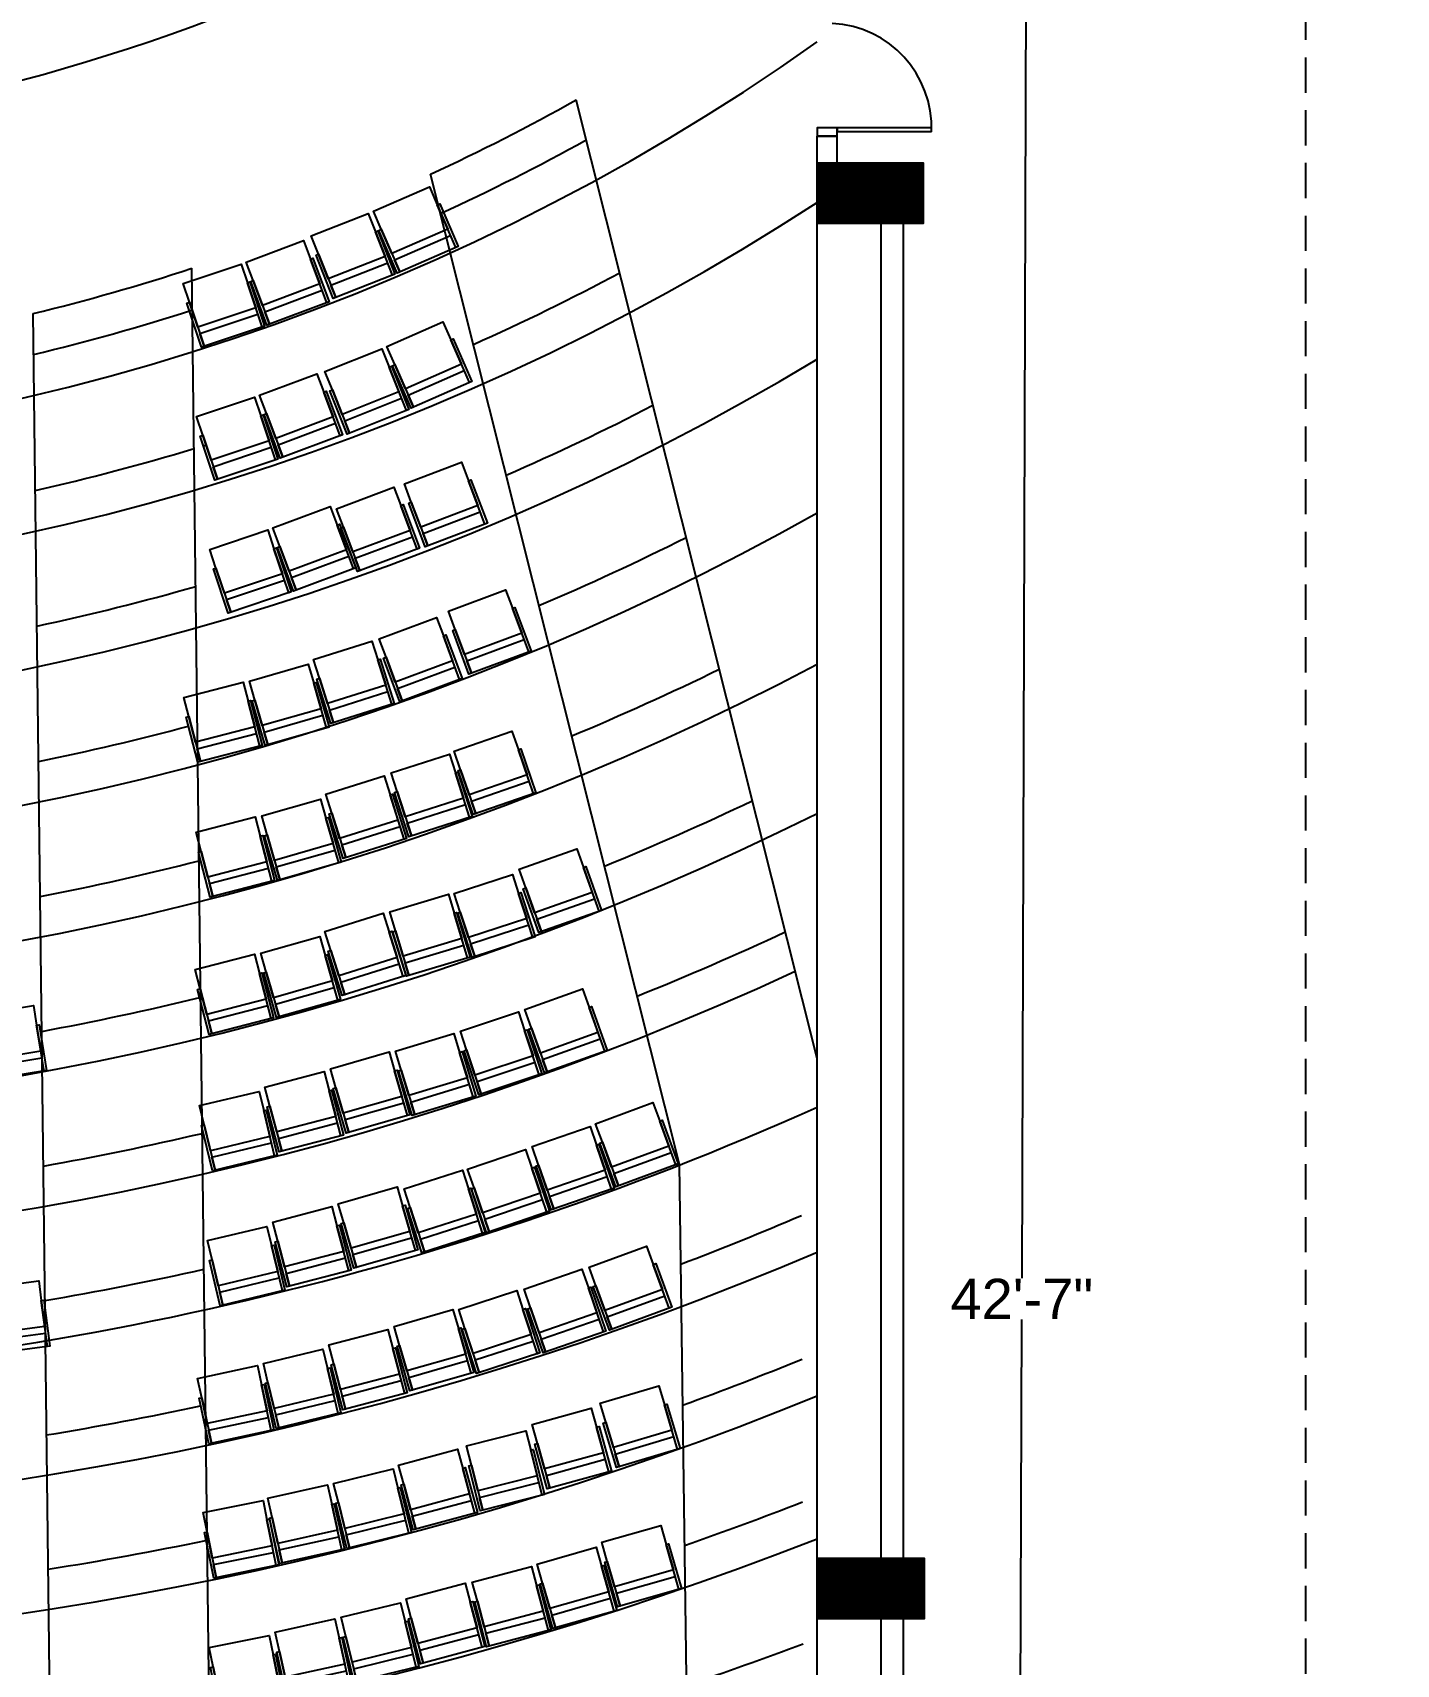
# Model space of a CAD drawing. Header units: inches. Extents: x -913 to 64634, y -1481 to 18188.
# Drawn here: x -211 to 35.4, y 3723.5 to 4018.4 of the extents above; entities that cross this region are included whole.
import ezdxf

# ---------------------------------------------------------------- set-up
doc = ezdxf.new("R2010")
doc.units = ezdxf.units.IN
doc.header["$MEASUREMENT"] = 0
doc.header["$PDMODE"] = 2
doc.linetypes.add('HIDDEN', pattern=[9.525, 6.35, -3.175])
for name, color, linetype in [('01', 1, 'Continuous'), ('Column', 6, 'Continuous'), ('DB wire', 240, 'Continuous'), ('Door', 130, 'Continuous'), ('Sofa Washroom', 8, 'Continuous'), ('Wall', 150, 'Continuous'), ('Walls', 150, 'Continuous'), ('Washroom wall', 244, 'Continuous')]:
    doc.layers.add(name, color=color, linetype=linetype)
doc.styles.get("Standard").update_dxf_attribs({"font": 'arial.ttf'})
doc.dimstyles.get("Standard").update_dxf_attribs({"dimtxt": 7.25, "dimasz": 0.18, "dimexe": 0.18, "dimexo": 0.0625, "dimgap": 0.09, "dimtad": 0, "dimtih": 1, "dimtoh": 1, "dimdec": 0, "dimzin": 0, "dimdsep": 46, "dimlunit": 4, "dimtxsty": 'Standard', "dimcen": 0.09, "dimadec": 0, "dimazin": 0, "dimtfac": 1, "dimtdec": 0, "dimtofl": 0, "dimtmove": 0, "dimatfit": 3, "dimfxl": 1, "dimtolj": 1, "dimtzin": 0, "dimarcsym": 0})

# ---------------------------------------------------------------- blocks, each defined once
blk = doc.blocks.new('*D105')
at = {"layer": '01', "color": 0, "lineweight": -2, "ltscale": 3, "transparency": 16777216}
for p, q in [((-454.06, 4372.49), (-458.68, 4372.49)), ((-458.5, 4372.31), (-458.5, 4324.08)), ((-458.5, 4268.27), (-458.5, 4316.5)), ((-454.06, 4268.09), (-458.68, 4268.09))]:
    blk.add_line(p, q, dxfattribs=at)
at = {"layer": '01', "color": 0, "ltscale": 3, "transparency": 16777216}
for points in [[(-458.53, 4372.31), (-458.47, 4372.31), (-458.5, 4372.49)], [(-458.53, 4268.27), (-458.47, 4268.27), (-458.5, 4268.09)]]:
    blk.add_solid(points, dxfattribs=at)
at = {"layer": 'DB wire', "color": 0, "linetype": 'HIDDEN', "lineweight": -2, "transparency": 16777216}
for p, q in [((-50.05, 4376), (19.18, 4376)), ((19, 4375.82), (19, 3693.78)), ((19, 3004.28), (19, 3686.32)), ((-50.05, 3004.1), (19.18, 3004.1))]:
    blk.add_line(p, q, dxfattribs=at)
at = {"layer": 'DB wire', "color": 0, "linetype": 'HIDDEN', "transparency": 16777216}
for points in [[(18.97, 4375.82), (19.03, 4375.82), (19, 4376)], [(18.97, 3004.28), (19.03, 3004.28), (19, 3004.1)]]:
    blk.add_solid(points, dxfattribs=at)
at = {"layer": 'Defpoints', "color": 0, "linetype": 'HIDDEN', "transparency": 16777216}
for p in [(-50.11, 4376), (-50.11, 3004.1), (19, 3004.1)]:
    blk.add_point(p, dxfattribs=at)
at = {"layer": 'Defpoints', "color": 0, "ltscale": 3, "transparency": 16777216}
for p in [(-458.5, 4372.49), (-454, 4372.49), (-454, 4268.09)]:
    blk.add_point(p, dxfattribs=at)
at = {"layer": '01', "color": 0, "ltscale": 3, "transparency": 16777216, "insert": (-458.5, 4320.29), "char_height": 7.25, "attachment_point": 5}
blk.add_mtext('\\A1;8\'-8"', dxfattribs=at)
at = {"layer": 'DB wire', "color": 0, "linetype": 'HIDDEN', "transparency": 16777216, "insert": (19, 3690.05), "char_height": 7.25, "attachment_point": 5}
blk.add_mtext('\\A1;114\'-4"', dxfattribs=at)
blk = doc.blocks.new('*D106')
at = {"layer": '01', "color": 0, "lineweight": -2, "ltscale": 3, "transparency": 16777216}
for p, q in [((-538.84, 4360.56), (-538.84, 4360.68)), ((-538.66, 4360.5), (-503.74, 4360.5)), ((-449.43, 4360.5), (-484.34, 4360.5)), ((-449.25, 4360.56), (-449.25, 4360.68))]:
    blk.add_line(p, q, dxfattribs=at)
at = {"layer": '01', "color": 0, "ltscale": 3, "transparency": 16777216}
for points in [[(-538.66, 4360.53), (-538.66, 4360.47), (-538.84, 4360.5)], [(-449.43, 4360.53), (-449.43, 4360.47), (-449.25, 4360.5)]]:
    blk.add_solid(points, dxfattribs=at)
at = {"layer": 'DB wire', "color": 0, "linetype": 'HIDDEN', "lineweight": -2, "transparency": 16777216}
for p, q in [((-557.06, 3004.1), (-557.07, 2966.88)), ((-50.11, 3004.04), (-50.11, 2966.82)), ((-556.89, 2967.06), (-316.28, 2967.03)), ((-50.29, 2967), (-290.9, 2967.03))]:
    blk.add_line(p, q, dxfattribs=at)
at = {"layer": 'DB wire', "color": 0, "linetype": 'HIDDEN', "transparency": 16777216}
for points in [[(-556.89, 2967.09), (-556.89, 2967.03), (-557.07, 2967.06)], [(-50.29, 2967.03), (-50.29, 2966.97), (-50.11, 2967)]]:
    blk.add_solid(points, dxfattribs=at)
at = {"layer": 'Defpoints', "color": 0, "ltscale": 3, "transparency": 16777216}
for p in [(-538.84, 4360.5), (-538.84, 4360.5), (-449.25, 4360.5)]:
    blk.add_point(p, dxfattribs=at)
at = {"layer": 'Defpoints', "color": 0, "linetype": 'HIDDEN', "transparency": 16777216}
for p in [(-557.06, 3004.16), (-50.11, 3004.1), (-50.11, 2967)]:
    blk.add_point(p, dxfattribs=at)
at = {"layer": '01', "color": 0, "ltscale": 3, "transparency": 16777216, "insert": (-494.04, 4360.5), "char_height": 7.25, "attachment_point": 5}
blk.add_mtext('\\A1;7\'-6"', dxfattribs=at)
at = {"layer": 'DB wire', "color": 0, "linetype": 'HIDDEN', "transparency": 16777216, "insert": (-303.59, 2967.03), "char_height": 7.25, "attachment_point": 5}
blk.add_mtext('\\A1;42\'-3"', dxfattribs=at)
blk = doc.blocks.new('*D117')
at = {"layer": '01', "color": 0, "lineweight": -2, "ltscale": 3, "transparency": 16777216}
for p, q in [((-69.19, 4045.36), (-31.31, 4045.24)), ((-31.49, 4045.06), (-32.25, 3793.26)), ((-33.03, 3534), (-32.27, 3785.8)), ((-70.73, 3533.93), (-32.85, 3533.82))]:
    blk.add_line(p, q, dxfattribs=at)
at = {"layer": '01', "color": 0, "ltscale": 3, "transparency": 16777216}
for points in [[(-31.52, 4045.06), (-31.46, 4045.06), (-31.49, 4045.24)], [(-33.06, 3534), (-33, 3534), (-33.03, 3533.82)]]:
    blk.add_solid(points, dxfattribs=at)
at = {"layer": 'Defpoints', "color": 0, "ltscale": 3, "transparency": 16777216}
for p in [(-69.26, 4045.36), (-31.49, 4045.24), (-70.79, 3533.94)]:
    blk.add_point(p, dxfattribs=at)
at = {"layer": '01', "color": 0, "ltscale": 3, "transparency": 16777216, "insert": (-32.26, 3789.53), "char_height": 7.25, "attachment_point": 5}
blk.add_mtext('\\A1;42\'-7"', dxfattribs=at)

msp = doc.modelspace()

# ---------------------------------------------------------------- hatches: boundary and pattern name
at = {"layer": 'Column'}
h = msp.add_hatch(dxfattribs=at)
h.set_pattern_fill('ANSI31', color=256)
h.set_pattern_definition([(45, (-1878.85894, 5.11301), (-0.0883883476, 0.0883883476), [])])
h.paths.add_polyline_path([(-538.85, 4365.01), (-538.85, 4376), (-558, 4376), (-558, 4365.01)])
h.paths.add_polyline_path([(-538.85, 4260.55), (-538.85, 4271.54), (-558, 4271.54), (-558, 4260.55)])
h.paths.add_polyline_path([(-69.26, 4376), (-69.26, 4372.49), (-69.26, 4372.49), (-69.26, 4365.01), (-50.11, 4365.01), (-50.11, 4376)])
h.paths.add_polyline_path([(-69.13, 4271.9), (-69.13, 4260.92), (-49.98, 4260.92), (-49.98, 4271.9)])
h.paths.add_polyline_path([(-69.24, 3994.87), (-69.24, 3983.88), (-50.08, 3983.88), (-50.08, 3994.87)])
h.paths.add_polyline_path([(-69.26, 4056.34), (-69.26, 4045.36), (-50.1, 4045.36), (-50.1, 4056.34)])
h.paths.add_polyline_path([(-49.93, 3742.69), (-69.09, 3742.69), (-69.09, 3731.71), (-49.93, 3731.71)])
h.paths.add_polyline_path([(-50.12, 3541.34), (-69.26, 3541.34), (-69.26, 3533.94), (-69.27, 3530.35), (-50.12, 3530.35)])
h.paths.add_polyline_path([(-131.13, 3541.17), (-150.28, 3541.17), (-150.28, 3530.18), (-131.13, 3530.18)])
h.paths.add_polyline_path([(-229.69, 3541.17), (-248.85, 3541.17), (-248.85, 3530.18), (-229.69, 3530.18)])
h.paths.add_polyline_path([(-359.28, 3541.17), (-378.44, 3541.17), (-378.44, 3530.18), (-359.28, 3530.18)])
h.paths.add_polyline_path([(-457.67, 3530.34), (-457.67, 3533.94), (-457.63, 3541.32), (-476.78, 3541.32), (-476.78, 3530.34)])
h.paths.add_polyline_path([(-538.85, 3530.18), (-538.85, 3541.17), (-558, 3541.17), (-558, 3530.18)])
h.paths.add_polyline_path([(-557.93, 3731.71), (-538.84, 3731.71), (-538.84, 3742.69), (-557.93, 3742.69)])
h.paths.add_polyline_path([(-557.98, 3983.88), (-538.84, 3983.88), (-538.84, 3994.87), (-548.4, 3994.87), (-557.98, 3994.85)])
h.paths.add_polyline_path([(-538.84, 4045.36), (-538.84, 4056.34), (-558, 4056.34), (-558, 4045.36)])

# ---------------------------------------------------------------- linework, layer by layer
at = {"layer": '01', "ltscale": 3}
for points in [[(-134.11, 3979.72), (-145.12, 3974.93), (-148.47, 3982.63), (-148.03, 3982.83), (-149.45, 3986.11), (-139.32, 3990.52), (-137.89, 3987.24), (-137.46, 3987.43), (-134.11, 3979.72), (-134.54, 3979.53), (-137.89, 3987.24), (-135.98, 3982.85), (-146.11, 3978.44), (-148.03, 3982.83), (-144.67, 3975.12), (-145.63, 3977.32), (-135.5, 3981.73)], [(-145.54, 3974.73), (-156.72, 3970.32), (-159.8, 3978.15), (-159.35, 3978.32), (-160.66, 3981.65), (-150.38, 3985.7), (-149.06, 3982.38), (-148.63, 3982.55), (-145.54, 3974.73), (-145.98, 3974.56), (-149.06, 3982.38), (-147.31, 3977.92), (-157.59, 3973.87), (-159.35, 3978.32), (-156.26, 3970.5), (-157.14, 3972.74), (-146.86, 3976.79)], [(-157.42, 3969.73), (-168.67, 3965.52), (-171.61, 3973.4), (-171.16, 3973.57), (-172.41, 3976.91), (-162.06, 3980.78), (-160.81, 3977.44), (-160.36, 3977.6), (-157.42, 3969.73), (-157.86, 3969.56), (-160.81, 3977.44), (-159.13, 3972.95), (-169.48, 3969.08), (-171.16, 3973.57), (-168.21, 3965.69), (-169.05, 3967.94), (-158.7, 3971.81)], [(-169.1, 3965.35), (-180.49, 3961.54), (-183.16, 3969.51), (-182.7, 3969.66), (-183.83, 3973.05), (-173.35, 3976.56), (-172.22, 3973.17), (-171.77, 3973.32), (-169.1, 3965.35), (-169.55, 3965.2), (-172.22, 3973.17), (-170.7, 3968.63), (-181.18, 3965.12), (-182.7, 3969.66), (-180.03, 3961.69), (-180.79, 3963.97), (-170.31, 3967.47)], [(-131.63, 3955.33), (-142.62, 3950.48), (-146.01, 3958.17), (-145.56, 3958.37), (-147.01, 3961.64), (-136.9, 3966.1), (-135.45, 3962.83), (-135.02, 3963.02), (-131.63, 3955.33), (-132.06, 3955.14), (-135.45, 3962.83), (-133.52, 3958.45), (-143.63, 3953.99), (-145.56, 3958.37), (-142.17, 3950.68), (-143.14, 3952.87), (-133.03, 3957.34)], [(-143.04, 3950.28), (-154.19, 3945.82), (-157.31, 3953.63), (-156.86, 3953.81), (-158.19, 3957.13), (-147.93, 3961.23), (-146.6, 3957.91), (-146.16, 3958.09), (-143.04, 3950.28), (-143.48, 3950.11), (-146.6, 3957.91), (-144.82, 3953.47), (-155.08, 3949.36), (-156.86, 3953.81), (-153.74, 3946), (-154.63, 3948.23), (-144.37, 3952.34)], [(-155.01, 3945.69), (-166.26, 3941.48), (-169.21, 3949.36), (-168.75, 3949.53), (-170, 3952.87), (-159.65, 3956.74), (-158.4, 3953.4), (-157.96, 3953.56), (-155.01, 3945.69), (-155.46, 3945.52), (-158.4, 3953.4), (-156.72, 3948.91), (-167.07, 3945.04), (-168.75, 3949.53), (-165.81, 3941.65), (-166.65, 3943.9), (-156.3, 3947.77)], [(-166.7, 3941.31), (-178.09, 3937.5), (-180.75, 3945.47), (-180.29, 3945.62), (-181.43, 3949.01), (-170.95, 3952.52), (-169.81, 3949.13), (-169.36, 3949.28), (-166.7, 3941.31), (-167.14, 3941.16), (-169.81, 3949.13), (-168.29, 3944.59), (-178.77, 3941.08), (-180.29, 3945.62), (-177.63, 3937.65), (-178.39, 3939.93), (-167.91, 3943.43)], [(-128.84, 3929.7), (-140.07, 3925.46), (-143.04, 3933.32), (-142.59, 3933.49), (-143.85, 3936.84), (-133.52, 3940.74), (-132.25, 3937.4), (-131.81, 3937.57), (-128.84, 3929.7), (-129.28, 3929.54), (-132.25, 3937.4), (-130.56, 3932.92), (-140.9, 3929.01), (-142.59, 3933.49), (-139.62, 3925.63), (-140.47, 3927.87), (-130.13, 3931.78)], [(-141.1, 3925.2), (-152.33, 3920.96), (-155.3, 3928.82), (-154.85, 3928.99), (-156.11, 3932.34), (-145.77, 3936.24), (-144.51, 3932.9), (-144.07, 3933.07), (-141.1, 3925.2), (-141.54, 3925.04), (-144.51, 3932.9), (-142.82, 3928.42), (-153.15, 3924.51), (-154.85, 3928.99), (-151.88, 3921.13), (-152.72, 3923.37), (-142.39, 3927.28)], [(-152.61, 3921.66), (-163.86, 3917.46), (-166.8, 3925.33), (-166.35, 3925.5), (-167.6, 3928.85), (-157.25, 3932.72), (-156, 3929.37), (-155.55, 3929.54), (-152.61, 3921.66), (-153.05, 3921.5), (-156, 3929.37), (-154.32, 3924.89), (-164.67, 3921.02), (-166.35, 3925.5), (-163.4, 3917.63), (-164.24, 3919.88), (-153.89, 3923.75)], [(-164.29, 3917.29), (-175.68, 3913.47), (-178.35, 3921.45), (-177.89, 3921.6), (-179.02, 3924.99), (-168.54, 3928.5), (-167.41, 3925.11), (-166.96, 3925.26), (-164.29, 3917.29), (-164.74, 3917.14), (-167.41, 3925.11), (-165.89, 3920.56), (-176.37, 3917.06), (-177.89, 3921.6), (-175.22, 3913.63), (-175.98, 3915.91), (-165.5, 3919.41)], [(-120.93, 3906.61), (-132.18, 3902.43), (-135.11, 3910.31), (-134.66, 3910.48), (-135.9, 3913.83), (-125.55, 3917.68), (-124.3, 3914.33), (-123.86, 3914.49), (-120.93, 3906.61), (-121.37, 3906.45), (-124.3, 3914.33), (-122.63, 3909.84), (-132.99, 3905.98), (-134.66, 3910.48), (-131.73, 3902.59), (-132.56, 3904.85), (-122.21, 3908.7)], [(-133.42, 3901.63), (-144.67, 3897.44), (-147.61, 3905.32), (-147.15, 3905.49), (-148.4, 3908.84), (-138.04, 3912.69), (-136.79, 3909.34), (-136.35, 3909.51), (-133.42, 3901.63), (-133.86, 3901.46), (-136.79, 3909.34), (-135.12, 3904.85), (-145.48, 3901), (-147.15, 3905.49), (-144.22, 3897.61), (-145.06, 3899.86), (-134.7, 3903.71)], [(-145.66, 3897.12), (-157.12, 3893.51), (-159.65, 3901.53), (-159.18, 3901.68), (-160.26, 3905.09), (-149.72, 3908.41), (-148.64, 3905), (-148.19, 3905.14), (-145.66, 3897.12), (-146.11, 3896.98), (-148.64, 3905), (-147.2, 3900.43), (-157.74, 3897.11), (-159.18, 3901.68), (-156.65, 3893.66), (-157.38, 3895.95), (-146.84, 3899.27)], [(-157.46, 3892.84), (-169, 3889.53), (-171.32, 3897.61), (-170.85, 3897.74), (-171.84, 3901.18), (-161.21, 3904.23), (-160.23, 3900.79), (-159.77, 3900.92), (-157.46, 3892.84), (-157.91, 3892.71), (-160.23, 3900.79), (-158.91, 3896.18), (-169.53, 3893.14), (-170.85, 3897.74), (-168.53, 3889.66), (-169.2, 3891.97), (-158.57, 3895.02)], [(-169.53, 3889.51), (-181.16, 3886.5), (-183.26, 3894.64), (-182.79, 3894.76), (-183.69, 3898.22), (-172.99, 3900.99), (-172.09, 3897.53), (-171.64, 3897.65), (-169.53, 3889.51), (-169.99, 3889.39), (-172.09, 3897.53), (-170.89, 3892.89), (-181.59, 3890.12), (-182.79, 3894.76), (-180.69, 3886.62), (-181.29, 3888.95), (-170.59, 3891.71)], [(-120.06, 3880.97), (-131.41, 3877.06), (-134.15, 3885.01), (-133.69, 3885.16), (-134.85, 3888.54), (-124.4, 3892.14), (-123.24, 3888.76), (-122.79, 3888.92), (-120.06, 3880.97), (-120.5, 3880.81), (-123.24, 3888.76), (-121.68, 3884.23), (-132.13, 3880.63), (-133.69, 3885.16), (-130.95, 3877.21), (-131.73, 3879.48), (-121.28, 3883.08)], [(-131.61, 3876.71), (-143.05, 3873.06), (-145.6, 3881.07), (-145.14, 3881.22), (-146.23, 3884.62), (-135.7, 3887.98), (-134.61, 3884.58), (-134.16, 3884.72), (-131.61, 3876.71), (-132.06, 3876.57), (-134.61, 3884.58), (-133.16, 3880.01), (-143.68, 3876.65), (-145.14, 3881.22), (-142.58, 3873.21), (-143.31, 3875.49), (-132.79, 3878.85)], [(-143.46, 3872.75), (-154.91, 3869.14), (-157.44, 3877.16), (-156.98, 3877.31), (-158.05, 3880.72), (-147.51, 3884.04), (-146.44, 3880.63), (-145.99, 3880.77), (-143.46, 3872.75), (-143.91, 3872.61), (-146.44, 3880.63), (-145, 3876.06), (-155.54, 3872.74), (-156.98, 3877.31), (-154.45, 3869.29), (-155.17, 3871.58), (-144.63, 3874.9)], [(-155.25, 3868.47), (-166.8, 3865.16), (-169.11, 3873.24), (-168.65, 3873.37), (-169.63, 3876.81), (-159.01, 3879.86), (-158.02, 3876.42), (-157.57, 3876.55), (-155.25, 3868.47), (-155.7, 3868.34), (-158.02, 3876.42), (-156.7, 3871.81), (-167.33, 3868.77), (-168.65, 3873.37), (-166.33, 3865.29), (-166.99, 3867.6), (-156.37, 3870.65)], [(-167.33, 3865.14), (-178.95, 3862.13), (-181.06, 3870.27), (-180.59, 3870.39), (-181.48, 3873.85), (-170.78, 3876.62), (-169.89, 3873.16), (-169.43, 3873.28), (-167.33, 3865.14), (-167.78, 3865.02), (-169.89, 3873.16), (-168.69, 3868.52), (-179.39, 3865.75), (-180.59, 3870.39), (-178.48, 3862.25), (-179.08, 3864.58), (-168.38, 3867.34)], [(-108.23, 3859.74), (-119.55, 3855.73), (-122.35, 3863.65), (-121.9, 3863.82), (-123.09, 3867.19), (-112.67, 3870.88), (-111.48, 3867.51), (-111.03, 3867.66), (-108.23, 3859.74), (-108.67, 3859.58), (-111.48, 3867.51), (-109.88, 3862.99), (-120.3, 3859.3), (-121.9, 3863.82), (-119.09, 3855.89), (-119.89, 3858.15), (-109.47, 3861.84)], [(-120.18, 3854.96), (-131.6, 3851.25), (-134.2, 3859.25), (-133.74, 3859.4), (-134.84, 3862.8), (-124.33, 3866.21), (-123.22, 3862.81), (-122.78, 3862.96), (-120.18, 3854.96), (-120.63, 3854.82), (-123.22, 3862.81), (-121.74, 3858.26), (-132.25, 3854.84), (-133.74, 3859.4), (-131.14, 3851.4), (-131.88, 3853.68), (-121.37, 3857.1)], [(-131.97, 3851.31), (-143.47, 3847.84), (-145.9, 3855.89), (-145.44, 3856.03), (-146.47, 3859.45), (-135.89, 3862.65), (-134.86, 3859.22), (-134.4, 3859.36), (-131.97, 3851.31), (-132.43, 3851.18), (-134.86, 3859.22), (-133.47, 3854.64), (-144.05, 3851.44), (-145.44, 3856.03), (-143.01, 3847.98), (-143.7, 3850.28), (-133.12, 3853.47)], [(-143.6, 3847.94), (-155.06, 3844.33), (-157.59, 3852.35), (-157.12, 3852.49), (-158.2, 3855.9), (-147.66, 3859.23), (-146.58, 3855.82), (-146.13, 3855.96), (-143.6, 3847.94), (-144.06, 3847.8), (-146.58, 3855.82), (-145.14, 3851.25), (-155.68, 3847.92), (-157.12, 3852.49), (-154.6, 3844.48), (-155.32, 3846.77), (-144.78, 3850.09)], [(-155.4, 3843.66), (-166.94, 3840.35), (-169.26, 3848.43), (-168.79, 3848.56), (-169.78, 3852), (-159.15, 3855.04), (-158.17, 3851.61), (-157.72, 3851.74), (-155.4, 3843.66), (-155.85, 3843.53), (-158.17, 3851.61), (-156.85, 3847), (-167.47, 3843.96), (-168.79, 3848.56), (-166.48, 3840.48), (-167.14, 3842.79), (-156.51, 3845.83)], [(-167.47, 3840.32), (-179.1, 3837.32), (-181.21, 3845.46), (-180.73, 3845.58), (-181.63, 3849.04), (-170.93, 3851.81), (-170.03, 3848.35), (-169.58, 3848.46), (-167.47, 3840.32), (-167.93, 3840.21), (-170.03, 3848.35), (-168.84, 3843.71), (-179.54, 3840.94), (-180.73, 3845.58), (-178.63, 3837.44), (-179.23, 3839.76), (-168.53, 3842.53)], [(-107.2, 3834.44), (-118.51, 3830.39), (-121.34, 3838.3), (-120.88, 3838.47), (-122.09, 3841.83), (-111.68, 3845.56), (-110.48, 3842.19), (-110.03, 3842.35), (-107.2, 3834.44), (-107.64, 3834.28), (-110.48, 3842.19), (-108.86, 3837.68), (-119.27, 3833.96), (-120.88, 3838.47), (-118.05, 3830.55), (-118.86, 3832.81), (-108.45, 3836.54)], [(-208.5, 3830.78), (-220.35, 3828.86), (-221.7, 3837.16), (-221.22, 3837.23), (-221.79, 3840.76), (-210.88, 3842.53), (-210.31, 3839), (-209.84, 3839.08), (-208.5, 3830.78), (-208.96, 3830.7), (-210.31, 3839), (-209.54, 3834.27), (-220.45, 3832.51), (-221.22, 3837.23), (-219.87, 3828.94), (-220.26, 3831.3), (-209.35, 3833.07)], [(-119.01, 3830.17), (-130.41, 3826.38), (-133.06, 3834.36), (-132.6, 3834.51), (-133.73, 3837.91), (-123.24, 3841.39), (-122.11, 3838), (-121.67, 3838.15), (-119.01, 3830.17), (-119.46, 3830.03), (-122.11, 3838), (-120.6, 3833.46), (-131.09, 3829.97), (-132.6, 3834.51), (-129.95, 3826.54), (-130.71, 3828.81), (-120.22, 3832.3)], [(-130.95, 3826.18), (-142.43, 3822.67), (-144.89, 3830.71), (-144.43, 3830.85), (-145.47, 3834.27), (-134.9, 3837.5), (-133.86, 3834.08), (-133.41, 3834.22), (-130.95, 3826.18), (-131.4, 3826.04), (-133.86, 3834.08), (-132.46, 3829.5), (-143.03, 3826.27), (-144.43, 3830.85), (-141.97, 3822.81), (-142.67, 3825.1), (-132.1, 3828.34)], [(-142.83, 3822.79), (-154.38, 3819.48), (-156.69, 3827.56), (-156.23, 3827.69), (-157.21, 3831.13), (-146.59, 3834.17), (-145.6, 3830.74), (-145.15, 3830.87), (-142.83, 3822.79), (-143.29, 3822.66), (-145.6, 3830.74), (-144.28, 3826.13), (-154.91, 3823.09), (-156.23, 3827.69), (-153.91, 3819.61), (-154.57, 3821.92), (-143.95, 3824.96)], [(-154.86, 3819.13), (-166.48, 3816.08), (-168.61, 3824.21), (-168.14, 3824.34), (-169.05, 3827.79), (-158.36, 3830.6), (-157.45, 3827.14), (-156.99, 3827.26), (-154.86, 3819.13), (-155.32, 3819.01), (-157.45, 3827.14), (-156.23, 3822.51), (-166.92, 3819.7), (-168.14, 3824.34), (-166.01, 3816.2), (-166.62, 3818.53), (-155.93, 3821.33)], [(-166.85, 3815.49), (-178.53, 3812.68), (-180.49, 3820.86), (-180.02, 3820.97), (-180.85, 3824.45), (-170.11, 3827.03), (-169.27, 3823.55), (-168.81, 3823.66), (-166.85, 3815.49), (-167.31, 3815.38), (-169.27, 3823.55), (-168.15, 3818.89), (-178.9, 3816.31), (-180.02, 3820.97), (-178.06, 3812.8), (-178.62, 3815.13), (-167.87, 3817.71)], [(-94.35, 3813.91), (-105.62, 3809.77), (-108.53, 3817.66), (-108.07, 3817.82), (-109.3, 3821.18), (-98.93, 3825), (-97.7, 3821.64), (-97.25, 3821.8), (-94.35, 3813.91), (-94.79, 3813.75), (-97.7, 3821.64), (-96.04, 3817.14), (-106.42, 3813.33), (-108.07, 3817.82), (-105.17, 3809.93), (-106, 3812.19), (-95.62, 3816)], [(-105.95, 3809.51), (-117.31, 3805.6), (-120.04, 3813.55), (-119.59, 3813.71), (-120.75, 3817.09), (-110.3, 3820.69), (-109.14, 3817.31), (-108.69, 3817.46), (-105.95, 3809.51), (-106.4, 3809.36), (-109.14, 3817.31), (-107.58, 3812.78), (-118.03, 3809.18), (-119.59, 3813.71), (-116.85, 3805.76), (-117.63, 3808.03), (-107.18, 3811.63)], [(-117.64, 3805.35), (-129.01, 3801.48), (-131.72, 3809.44), (-131.26, 3809.6), (-132.41, 3812.98), (-121.95, 3816.54), (-120.8, 3813.16), (-120.35, 3813.31), (-117.64, 3805.35), (-118.09, 3805.2), (-120.8, 3813.16), (-119.25, 3808.62), (-129.71, 3805.06), (-131.26, 3809.6), (-128.55, 3801.64), (-129.32, 3803.91), (-118.86, 3807.47)], [(-129.25, 3801.52), (-140.69, 3797.87), (-143.25, 3805.88), (-142.79, 3806.03), (-143.87, 3809.43), (-133.34, 3812.79), (-132.26, 3809.39), (-131.81, 3809.53), (-129.25, 3801.52), (-129.7, 3801.38), (-132.26, 3809.39), (-130.8, 3804.82), (-141.33, 3801.46), (-142.79, 3806.03), (-140.23, 3798.02), (-140.96, 3800.3), (-130.43, 3803.66)], [(-141.41, 3798.39), (-152.96, 3795.07), (-155.27, 3803.16), (-154.8, 3803.29), (-155.79, 3806.73), (-145.17, 3809.77), (-144.18, 3806.34), (-143.73, 3806.47), (-141.41, 3798.39), (-141.86, 3798.26), (-144.18, 3806.34), (-142.86, 3801.73), (-153.48, 3798.68), (-154.8, 3803.29), (-152.49, 3795.21), (-153.15, 3797.52), (-142.53, 3800.56)], [(-153.44, 3794.73), (-165.06, 3791.68), (-167.19, 3799.81), (-166.72, 3799.93), (-167.63, 3803.39), (-156.94, 3806.2), (-156.03, 3802.74), (-155.57, 3802.86), (-153.44, 3794.73), (-153.89, 3794.61), (-156.03, 3802.74), (-154.81, 3798.1), (-165.5, 3795.3), (-166.72, 3799.93), (-164.58, 3791.8), (-165.19, 3794.12), (-154.5, 3796.93)], [(-165.43, 3791.09), (-177.11, 3788.28), (-179.07, 3796.46), (-178.6, 3796.57), (-179.43, 3800.05), (-168.68, 3802.63), (-167.85, 3799.15), (-167.39, 3799.26), (-165.43, 3791.09), (-165.89, 3790.98), (-167.85, 3799.15), (-166.73, 3794.49), (-177.48, 3791.91), (-178.6, 3796.57), (-176.63, 3788.39), (-177.19, 3790.73), (-166.45, 3793.31)], [(-95.52, 3788), (-106.8, 3783.85), (-109.7, 3791.74), (-109.24, 3791.91), (-110.48, 3795.26), (-100.11, 3799.08), (-98.87, 3795.72), (-98.43, 3795.89), (-95.52, 3788), (-95.97, 3787.83), (-98.87, 3795.72), (-97.22, 3791.23), (-107.59, 3787.41), (-109.24, 3791.91), (-106.34, 3784.02), (-107.17, 3786.27), (-96.8, 3790.09)], [(-207.89, 3780.99), (-219.79, 3779.42), (-220.89, 3787.76), (-220.41, 3787.82), (-220.87, 3791.36), (-209.92, 3792.81), (-209.45, 3789.26), (-208.98, 3789.32), (-207.89, 3780.99), (-208.35, 3780.93), (-209.45, 3789.26), (-208.83, 3784.51), (-219.78, 3783.07), (-220.41, 3787.82), (-219.31, 3779.48), (-219.62, 3781.86), (-208.67, 3783.31)], [(-107.42, 3783.71), (-118.78, 3779.8), (-121.51, 3787.75), (-121.05, 3787.91), (-122.22, 3791.29), (-111.77, 3794.89), (-110.6, 3791.51), (-110.16, 3791.66), (-107.42, 3783.71), (-107.87, 3783.56), (-110.6, 3791.51), (-109.05, 3786.98), (-119.49, 3783.38), (-121.05, 3787.91), (-118.32, 3779.96), (-119.1, 3782.23), (-108.65, 3785.83)], [(-119.37, 3779.76), (-130.79, 3776.05), (-133.39, 3784.05), (-132.92, 3784.2), (-134.03, 3787.6), (-123.52, 3791.01), (-122.41, 3787.61), (-121.96, 3787.76), (-119.37, 3779.76), (-119.81, 3779.62), (-122.41, 3787.61), (-120.93, 3783.06), (-131.44, 3779.64), (-132.92, 3784.2), (-130.32, 3776.2), (-131.07, 3778.48), (-120.56, 3781.9)], [(-131.3, 3776.21), (-142.85, 3772.9), (-145.16, 3780.98), (-144.7, 3781.11), (-145.68, 3784.55), (-135.06, 3787.59), (-134.07, 3784.16), (-133.62, 3784.29), (-131.3, 3776.21), (-131.76, 3776.08), (-134.07, 3784.16), (-132.75, 3779.55), (-143.38, 3776.51), (-144.7, 3781.11), (-142.38, 3773.03), (-143.04, 3775.34), (-132.42, 3778.38)], [(-143.33, 3772.55), (-154.95, 3769.5), (-157.08, 3777.63), (-156.61, 3777.76), (-157.52, 3781.21), (-146.83, 3784.02), (-145.92, 3780.56), (-145.46, 3780.68), (-143.33, 3772.55), (-143.79, 3772.43), (-145.92, 3780.56), (-144.7, 3775.93), (-155.39, 3773.12), (-156.61, 3777.76), (-154.48, 3769.62), (-155.09, 3771.95), (-144.4, 3774.75)], [(-155.32, 3768.91), (-167, 3766.1), (-168.96, 3774.28), (-168.49, 3774.39), (-169.32, 3777.87), (-158.58, 3780.45), (-157.74, 3776.97), (-157.28, 3777.08), (-155.32, 3768.91), (-155.78, 3768.8), (-157.74, 3776.97), (-156.62, 3772.31), (-167.37, 3769.73), (-168.49, 3774.39), (-166.53, 3766.22), (-167.09, 3768.55), (-156.34, 3771.13)], [(-167.45, 3765.84), (-179.2, 3763.34), (-180.94, 3771.56), (-180.47, 3771.66), (-181.21, 3775.16), (-170.4, 3777.46), (-169.66, 3773.96), (-169.2, 3774.06), (-167.45, 3765.84), (-167.91, 3765.74), (-169.66, 3773.96), (-168.66, 3769.28), (-179.47, 3766.98), (-180.47, 3771.66), (-178.72, 3763.44), (-179.22, 3765.79), (-168.41, 3768.09)], [(-94.01, 3762.46), (-105.51, 3759.03), (-107.92, 3767.09), (-107.45, 3767.23), (-108.47, 3770.65), (-97.88, 3773.81), (-96.86, 3770.39), (-96.41, 3770.52), (-94.01, 3762.46), (-94.46, 3762.33), (-96.86, 3770.39), (-95.49, 3765.79), (-106.08, 3762.64), (-107.45, 3767.23), (-105.05, 3759.17), (-105.73, 3761.47), (-95.14, 3764.63)], [(-106.44, 3758.36), (-118.02, 3755.17), (-120.25, 3763.28), (-119.78, 3763.41), (-120.73, 3766.85), (-110.08, 3769.79), (-109.13, 3766.34), (-108.67, 3766.47), (-106.44, 3758.36), (-106.9, 3758.24), (-109.13, 3766.34), (-107.86, 3761.72), (-118.51, 3758.79), (-119.78, 3763.41), (-117.55, 3755.3), (-118.19, 3757.62), (-107.53, 3760.55)], [(-118.5, 3754.15), (-130.14, 3751.2), (-132.21, 3759.35), (-131.73, 3759.47), (-132.61, 3762.94), (-121.9, 3765.65), (-121.02, 3762.18), (-120.56, 3762.3), (-118.5, 3754.15), (-118.96, 3754.03), (-121.02, 3762.18), (-119.85, 3757.54), (-130.56, 3754.83), (-131.73, 3759.47), (-129.67, 3751.32), (-130.26, 3753.65), (-119.55, 3756.36)], [(-130.66, 3750.9), (-142.26, 3747.79), (-144.44, 3755.91), (-143.97, 3756.03), (-144.89, 3759.49), (-134.22, 3762.35), (-133.29, 3758.89), (-132.84, 3759.02), (-130.66, 3750.9), (-131.12, 3750.77), (-133.29, 3758.89), (-132.05, 3754.27), (-142.73, 3751.41), (-143.97, 3756.03), (-141.79, 3747.91), (-142.41, 3750.23), (-131.74, 3753.09)], [(-142.58, 3747.29), (-154.24, 3744.43), (-156.25, 3752.59), (-155.77, 3752.71), (-156.63, 3756.18), (-145.89, 3758.81), (-145.04, 3755.34), (-144.58, 3755.45), (-142.58, 3747.29), (-143.03, 3747.18), (-145.04, 3755.34), (-143.9, 3750.69), (-154.63, 3748.05), (-155.77, 3752.71), (-153.77, 3744.54), (-154.34, 3746.87), (-143.61, 3749.51)], [(-154.69, 3744.29), (-166.41, 3741.69), (-168.23, 3749.9), (-167.76, 3750.01), (-168.53, 3753.5), (-157.74, 3755.89), (-156.97, 3752.4), (-156.51, 3752.5), (-154.69, 3744.29), (-155.15, 3744.19), (-156.97, 3752.4), (-155.93, 3747.72), (-166.72, 3745.33), (-167.76, 3750.01), (-165.94, 3741.8), (-166.46, 3744.14), (-155.67, 3746.53)], [(-166.53, 3741.45), (-178.3, 3739.05), (-179.98, 3747.29), (-179.5, 3747.39), (-180.22, 3750.89), (-169.39, 3753.1), (-168.67, 3749.59), (-168.21, 3749.69), (-166.53, 3741.45), (-167, 3741.35), (-168.67, 3749.59), (-167.72, 3744.9), (-178.55, 3742.69), (-179.5, 3747.39), (-177.83, 3739.15), (-178.31, 3741.5), (-167.48, 3743.71)], [(-93.78, 3737.19), (-105.32, 3733.87), (-107.64, 3741.96), (-107.17, 3742.09), (-108.16, 3745.53), (-97.53, 3748.57), (-96.55, 3745.14), (-96.09, 3745.27), (-93.78, 3737.19), (-94.23, 3737.06), (-96.55, 3745.14), (-95.23, 3740.53), (-105.85, 3737.48), (-107.17, 3742.09), (-104.85, 3734.01), (-105.52, 3736.32), (-94.89, 3739.36)], [(-105.48, 3733.23), (-117.03, 3729.94), (-119.33, 3738.03), (-118.86, 3738.16), (-119.84, 3741.6), (-109.21, 3744.63), (-108.23, 3741.19), (-107.78, 3741.32), (-105.48, 3733.23), (-105.93, 3733.1), (-108.23, 3741.19), (-106.92, 3736.58), (-117.55, 3733.55), (-118.86, 3738.16), (-116.56, 3730.07), (-117.22, 3732.38), (-106.59, 3735.41)], [(-117.36, 3729.7), (-128.98, 3726.64), (-131.12, 3734.76), (-130.65, 3734.89), (-131.57, 3738.34), (-120.88, 3741.17), (-119.97, 3737.71), (-119.51, 3737.83), (-117.36, 3729.7), (-117.82, 3729.58), (-119.97, 3737.71), (-118.74, 3733.08), (-129.43, 3730.26), (-130.65, 3734.89), (-128.51, 3726.76), (-129.12, 3729.08), (-118.43, 3731.9)], [(-129.32, 3726.7), (-140.92, 3723.59), (-143.1, 3731.71), (-142.63, 3731.83), (-143.55, 3735.29), (-132.88, 3738.15), (-131.95, 3734.69), (-131.5, 3734.82), (-129.32, 3726.7), (-129.78, 3726.57), (-131.95, 3734.69), (-130.71, 3730.07), (-141.39, 3727.21), (-142.63, 3731.83), (-140.45, 3723.71), (-141.07, 3726.03), (-130.4, 3728.89)], [(-141.23, 3723.09), (-152.9, 3720.23), (-154.9, 3728.39), (-154.43, 3728.51), (-155.28, 3731.98), (-144.55, 3734.61), (-143.7, 3731.14), (-143.24, 3731.26), (-141.23, 3723.09), (-141.69, 3722.98), (-143.7, 3731.14), (-142.55, 3726.49), (-153.29, 3723.85), (-154.43, 3728.51), (-152.42, 3720.34), (-153, 3722.67), (-142.26, 3725.31)], [(-153.34, 3720.09), (-165.07, 3717.49), (-166.89, 3725.7), (-166.41, 3725.81), (-167.19, 3729.3), (-156.4, 3731.69), (-155.63, 3728.2), (-155.16, 3728.3), (-153.34, 3720.09), (-153.81, 3719.99), (-155.63, 3728.2), (-154.59, 3723.52), (-165.38, 3721.13), (-166.41, 3725.81), (-164.6, 3717.6), (-165.11, 3719.94), (-154.32, 3722.33)], [(-165.44, 3717.06), (-177.21, 3714.67), (-178.89, 3722.9), (-178.41, 3723), (-179.12, 3726.5), (-168.29, 3728.71), (-167.58, 3725.2), (-167.12, 3725.3), (-165.44, 3717.06), (-165.9, 3716.97), (-167.58, 3725.2), (-166.62, 3720.51), (-177.45, 3718.31), (-178.41, 3723), (-176.73, 3714.76), (-177.21, 3717.12), (-166.38, 3719.32)]]:
    msp.add_lwpolyline(points, dxfattribs=at)
at = {"layer": 'Column'}
for points in [[(-69.24, 3994.87), (-50.08, 3994.87), (-50.08, 3983.88), (-69.24, 3983.88)], [(-69.09, 3742.69), (-49.93, 3742.69), (-49.93, 3731.71), (-69.09, 3731.71)]]:
    msp.add_lwpolyline(points, close=True, dxfattribs=at)
at = {"layer": 'Door'}
for points in [[(-65.66, 3999.68), (-65.66, 4001.2), (-69.26, 4001.2), (-69.26, 3999.68)], [(-69.26, 4001.2), (-69.26, 3999.68), (-65.66, 3999.68), (-65.66, 4001.2)]]:
    msp.add_lwpolyline(points, close=True, dxfattribs=at)
msp.add_lwpolyline([(-48.58, 4001.2), (-65.66, 4001.2), (-65.66, 4000.48), (-48.59, 4000.48)], dxfattribs=at)
msp.add_arc((-67.46, 4001.2), 18.88, 357.8055, 87.1235, dxfattribs=at)
at = {"layer": 'Sofa Washroom', "ltscale": 3}
for p, q in [((-69.26, 3832.94), (-112.78, 4006.23)), ((-94.15, 3813.83), (-139.1, 3992.79)), ((-177.61, 3592.47), (-182.24, 3975.79)), ((-206.36, 3588.21), (-210.94, 3967.59)), ((-91.37, 3611.96), (-94.15, 3813.83))]:
    msp.add_line(p, q, dxfattribs=at)
for radius, start, end in [(406.74, 234.7788, 305.2934), (392.34, 294.8951, 299.2118), (399.54, 294.6982, 298.9332), (430.74, 237.0026, 303.0637), (392.34, 283.7593, 288.1197), (423.54, 294.0912, 298.0749), (399.54, 283.5198, 287.7959), (454.74, 238.9452, 301.1163), (447.54, 293.5502, 297.3114), (423.54, 282.7816, 286.7994), (423.54, 287.0364, 287.1023), (478.74, 240.6597, 299.3978), (471.54, 293.0651, 296.6276), (447.54, 282.1242, 285.9141), (502.74, 242.1859, 297.868), (495.54, 292.6275, 296.0116), (471.54, 281.5351, 284.9201), (519.54, 292.2307, 295.4538), (526.74, 243.5546, 296.4962), (495.54, 281.004, 284.4091), (543.54, 291.8693, 294.9461), (550.74, 244.79, 294.8026), (519.54, 280.5228, 283.7431), (574.74, 271.7246, 294.13442), (543.54, 280.0847, 283.1772), (591.54, 290.83025, 293.10946), (598.74, 246.93406, 293.10946), (567.54, 279.6841, 282.6412), (615.54, 290.01746, 292.17042), (622.74, 247.87114, 292.17042), (591.54, 279.31647, 282.06102), (639.54, 289.26924, 291.30662), (646.74, 248.73315, 291.30662), (615.54, 278.97779, 281.67551), (663.54, 288.57807, 290.50918)]:
    msp.add_arc((-304.26, 4348.67), radius, start, end, dxfattribs=at)
at = {"layer": 'Wall', "ltscale": 3}
for points in [[(-69.26, 3533.94), (-69.26, 3999.68)], [(-65.66, 3994.87), (-65.66, 3999.68)], [(-57.66, 3742.69), (-57.66, 3983.88)], [(-53.66, 3742.69), (-53.66, 3983.88)], [(-57.66, 3541.34), (-57.66, 3731.71)], [(-53.66, 3541.34), (-53.66, 3731.71)]]:
    msp.add_lwpolyline(points, dxfattribs=at)
at = {"layer": 'Walls'}
msp.add_line((-65.66, 3999.68), (-69.26, 3999.68), dxfattribs=at)
at = {"layer": 'Washroom wall', "ltscale": 3}
msp.add_arc((-303.31, 4349.6), 351.61, 248.9369, 290.8064, dxfattribs=at)

# ---------------------------------------------------------------- dimensions: what is measured, and where the dimension line sits
at = {"layer": '01', "ltscale": 3}
for p1, p2, distance, picture, middle in [((-454, 4268.09), (-454, 4372.49), 4.5, '*D105', (-458.5, 4320.29)), ((-449.25, 4360.5), (-538.84, 4360.5), 0, '*D106', (-494.04, 4360.5)), ((-70.79, 3533.94), (-69.26, 4045.36), -37.76, '*D117', (-32.26, 3789.53))]:
    dim = msp.add_aligned_dim(p1=p1, p2=p2, distance=distance, dimstyle='Standard', dxfattribs=at)
    dim.commit()
    dim.dimension.update_dxf_attribs({"geometry": picture, "text_midpoint": middle})
at = {"layer": 'DB wire', "linetype": 'HIDDEN'}
for p1, distance, picture, middle in [((-50.11, 4376), 69.11, '*D105', (19, 3690.05)), ((-557.06, 3004.16), -37.1, '*D106', (-303.59, 2967.03))]:
    dim = msp.add_aligned_dim(p1=p1, p2=(-50.11, 3004.1), distance=distance, dimstyle='Standard', dxfattribs=at)
    dim.commit()
    dim.dimension.update_dxf_attribs({"geometry": picture, "text_midpoint": middle})

doc.saveas('drawing.dxf')
